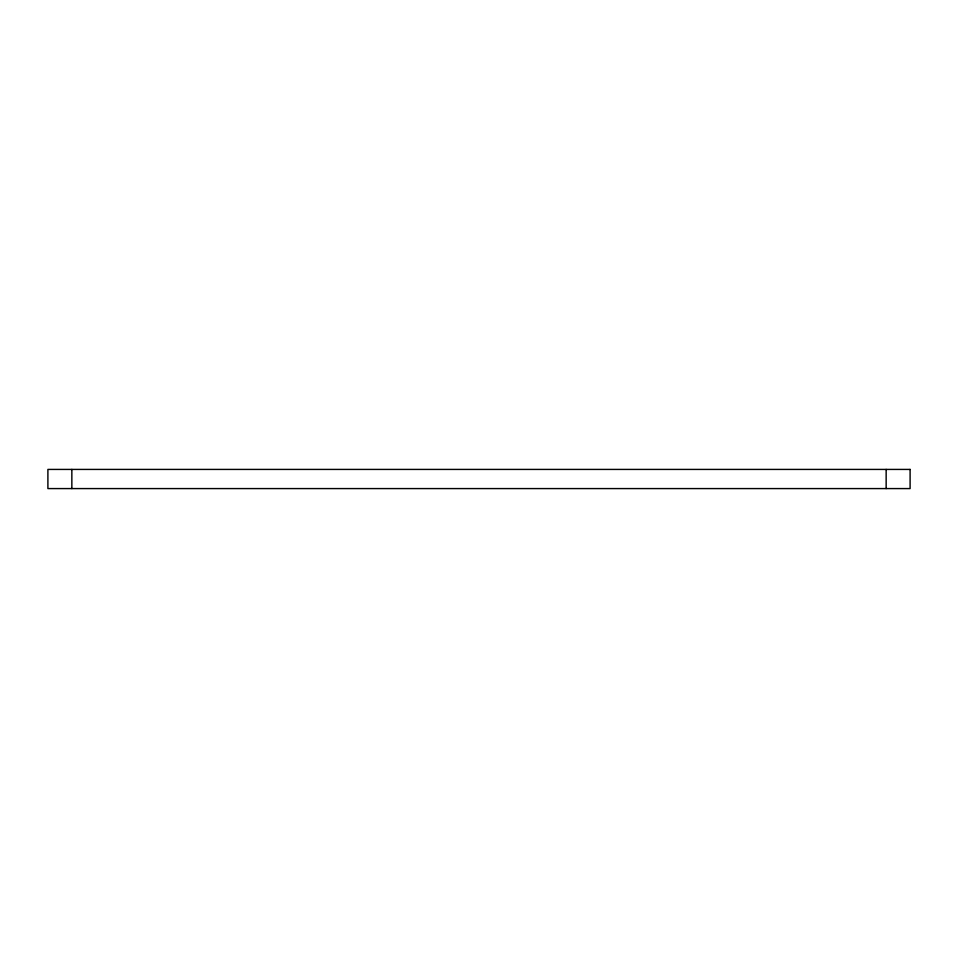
<?xml version="1.0" encoding="UTF-8"?>
<svg xmlns="http://www.w3.org/2000/svg" width="958" height="958" viewBox="0 0 958 958"><rect width="100%" height="100%" fill="white"/><g stroke="black" fill="none" stroke-linecap="round" stroke-linejoin="round"><path stroke-width="1.44" d="M886.15 469.42L886.15 488.58M71.85 469.42L71.85 488.58M910.1 469.42L47.9 469.42L47.9 488.58L910.1 488.58L910.1 469.42"/></g></svg>
